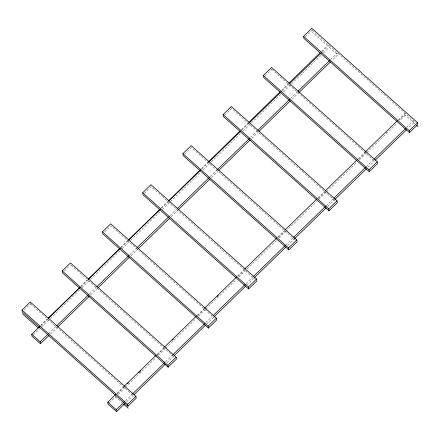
<?xml version="1.0" encoding="UTF-8"?>
<svg xmlns="http://www.w3.org/2000/svg" width="440" height="440" viewBox="0 0 440 440"><rect width="100%" height="100%" fill="white"/><g stroke="black" fill="none" stroke-linecap="round" stroke-linejoin="round"><path stroke-width="0.33" stroke-dasharray="2.2 1.65" d="M40.827 325.65L47.707 318.923M80.63 286.743L87.511 280.016M120.934 247.352L127.815 240.631M161.232 207.966L168.113 201.24M201.531 168.581L207.917 162.333M241.34 129.674L248.221 122.947M281.639 90.283L288.519 83.562M321.448 51.381L327.344 45.617L312.34 32.225M24.2 310.074L30.514 303.936L30.256 301.994M64.427 270.98L70.741 264.841M104.649 231.886L110.963 225.748L214.61 318.263M144.386 193.264L151.184 186.654L161.75 196.086M184.608 154.171L191.411 147.56L295.559 240.526M224.835 115.077L231.632 108.466L326.728 193.347M265.056 75.983L271.854 69.371L271.596 67.43M305.277 36.889L312.081 30.277L311.823 28.336M40.843 325.418L47.223 319.22M81.07 286.325L87.445 280.126M120.802 247.704L127.666 241.032M161.513 208.137L168.382 201.46M201.74 169.043L208.115 162.844M241.962 129.949L248.831 123.272M282.183 90.855L289.053 84.183M322.278 51.887L328.983 45.37L329.247 47.311L337.695 54.857L331.952 60.445M33.385 334.862L39.633 328.79M41.596 326.882L49.935 318.775M50.424 318.302L79.855 289.696M81.818 287.788L90.156 279.686M90.646 279.207L120.082 250.602M122.04 248.694L130.383 240.592M130.873 240.114L159.814 211.987M162.267 209.6L200.035 172.893M202.978 170.032L210.826 162.404M211.316 161.926L240.257 133.799M243.205 130.939L251.053 123.31M251.543 122.832L280.973 94.226M283.426 91.845L321.101 55.226M323.499 52.899L329.247 47.311M48.807 333.438L56.166 326.288M89.524 293.865L96.388 287.194M129.745 254.777L136.614 248.1M169.966 215.683L176.347 209.484M210.194 176.589L217.058 169.912M250.415 137.495L257.285 130.817M290.637 98.401L297.506 91.724M330.732 59.433L337.436 52.916L337.695 54.857M50.54 333.949L57.404 327.277M90.761 294.855L97.63 288.184M130.983 255.761L137.852 249.09M171.21 216.667L178.073 209.996M211.431 177.579L218.301 170.902M251.653 138.484L258.522 131.808M291.88 99.391L298.254 93.192M116.919 393.322L123.789 386.645M157.146 354.228L164.01 347.55M197.368 315.134L203.748 308.935M237.589 276.04L244.459 269.363M277.816 236.946L284.68 230.274M318.038 197.852L324.907 191.18M358.259 158.757L365.129 152.086M398.354 119.79L405.064 113.273L405.323 115.214L400.054 120.335M109.461 402.765L115.709 396.693M118.162 394.312L125.032 387.635M125.521 387.156L155.93 357.599M158.384 355.218L165.253 348.541M165.743 348.062L196.157 318.505M198.611 316.124L205.475 309.447M205.964 308.968L236.379 279.411M238.832 277.03L245.207 270.831M247.17 268.923L276.601 240.317M279.054 237.936L285.434 231.737M285.923 231.259L316.827 201.223M318.786 199.32L326.145 192.165M326.634 191.691L357.049 162.129M359.502 159.748L366.372 153.076M366.861 152.597L397.177 123.129M125.373 400.862L132.242 394.191M165.6 361.774L171.974 355.575M205.821 322.68L212.196 316.481M246.043 283.586L252.423 277.387M285.775 244.97L293.134 237.815M326.002 205.876L333.361 198.721M366.223 166.782L373.582 159.627M406.808 127.336L413.512 120.819L413.776 122.76L408.029 128.348M126.616 401.852L132.99 395.654M166.837 362.758L173.707 356.087M206.569 324.143L213.928 316.993M246.796 285.048L254.15 277.899M287.507 245.482L293.887 239.283M327.729 206.388L334.598 199.711M367.956 167.294L374.33 161.095M117.123 393.745L124.025 387.046M157.075 354.97L163.982 348.271M197.522 315.716L204.43 309.012M237.969 276.457L244.871 269.759M278.416 237.204L284.829 230.978M318.368 198.429L325.765 191.246M358.815 159.17L366.707 151.514M385.941 132.842L386.931 131.885M398.767 120.395L404.685 114.648L414.925 123.789M312.081 30.277L415.729 122.793M271.854 69.371L375.001 161.436M327.234 193.798L335.28 200.981M162.267 196.543L255.338 279.615M71.242 265.293L174.389 357.357M30.514 303.936L134.167 396.451M115.159 396.589L122.172 402.848"/><path stroke-width="0.66" d="M39.352 327.091L38.368 328.048L22.517 313.902M48.197 318.445L79.651 287.7M88.495 279.054L119.95 248.314M128.304 240.147L159.759 209.407M168.603 200.761L200.057 170.022M208.412 161.854L239.866 131.114M248.71 122.469L280.165 91.724M289.009 83.083L319.968 52.822M22 310.019L30.256 301.994L135.916 396.303L136.18 398.244L127.919 406.269L22.259 311.96L22 310.019L127.661 404.327L127.919 406.269M62.222 270.925L70.483 262.9L176.143 357.209L176.402 359.15L168.146 367.175L62.48 272.866L62.222 270.925L167.888 365.233L168.146 367.175M102.449 231.831L110.704 223.806L216.365 318.115L216.623 320.056L208.368 328.081L102.707 233.772L102.449 231.831L208.109 326.139L208.368 328.081M142.67 192.737L150.926 184.712L256.586 279.021L256.85 280.962L248.589 288.992L142.929 194.678L142.67 192.737L248.331 287.045L248.589 288.992M182.892 153.643L191.153 145.618L296.813 239.927L297.072 241.874L288.816 249.898L183.15 155.584L182.892 153.643L288.558 247.951L288.816 249.898M223.119 114.549L231.374 106.524L337.034 200.833L337.293 202.78L329.038 210.804L223.377 116.49L223.119 114.549L328.779 208.863L329.038 210.804M263.34 75.455L271.596 67.43L377.256 161.744L377.52 163.686L369.259 171.71L263.599 77.396L263.34 75.455L369 169.769L369.259 171.71M303.562 36.361L311.823 28.336L417.483 122.65L417.742 124.592L409.486 132.616L303.82 38.308L303.562 36.361L409.222 130.675L409.486 132.616M49.066 335.379L40.447 343.761L31.994 336.215L31.735 334.274L39.864 326.37M48.202 318.263L80.086 287.276M88.429 279.169L120.313 248.182M128.651 240.081L160.534 209.088M168.872 200.987L200.756 169.994M208.604 162.365L240.983 130.9M249.321 122.799L281.204 91.806M289.542 83.705L321.321 52.817M40.447 343.761L40.188 341.814L48.318 333.916M56.656 325.809L88.539 294.822M96.877 286.715L128.766 255.728M137.104 247.621L168.988 216.634M177.326 208.527L209.209 177.54M217.547 169.433L249.436 138.446M257.774 130.345L289.658 99.352M297.995 91.251L329.775 60.363M57.899 326.799L89.293 296.285M98.12 287.705L129.514 257.191M138.342 248.611L169.736 218.103M178.569 209.517L209.963 179.009M218.79 170.423L250.184 139.915M259.012 131.329L290.406 100.821M298.743 92.714L330.512 61.837M125.142 403.282L116.523 411.664L108.07 404.118L107.811 402.177L115.94 394.273M124.278 386.166L156.162 355.179M164.505 347.077L196.389 316.085M204.237 308.457L236.61 276.991M244.948 268.889L276.832 237.897M285.175 229.796L317.059 198.809M325.397 190.702L357.28 159.715M365.618 151.607L397.397 120.72M116.523 411.664L116.264 409.723L124.394 401.819M132.732 393.712L164.615 362.725M172.464 355.097L204.842 323.631M213.18 315.524L245.064 284.537M253.402 276.436L285.285 245.443M293.623 237.341L325.512 206.349M333.85 198.248L365.734 167.255M374.072 159.154L405.851 128.266M133.975 394.702L165.369 364.188M174.196 355.608L205.59 325.1M214.418 316.514L245.812 286.006M254.645 277.42L286.039 246.912M294.377 238.805L326.26 207.818M335.088 199.238L366.482 168.724M375.315 160.144L406.588 129.745M127.661 404.327L135.916 396.303M167.888 365.233L176.143 357.209M208.109 326.139L216.365 318.115M248.331 287.045L256.586 279.021M288.558 247.951L296.813 239.927M328.779 208.863L337.034 200.833M369 169.769L377.256 161.744M409.222 130.675L417.483 122.65M127.479 383.697L128.469 382.734M138.826 372.686L140.8 370.766M172.364 340.131L173.355 339.174M217.25 296.566L218.24 295.609M416.466 125.164L418 126.533M123.673 404.19L128.178 408.21M31.735 334.274L40.188 341.814M107.811 402.177L116.264 409.723"/></g></svg>
